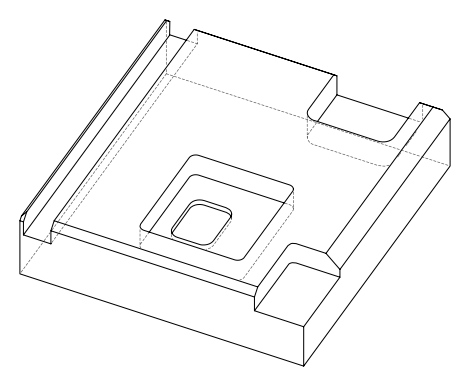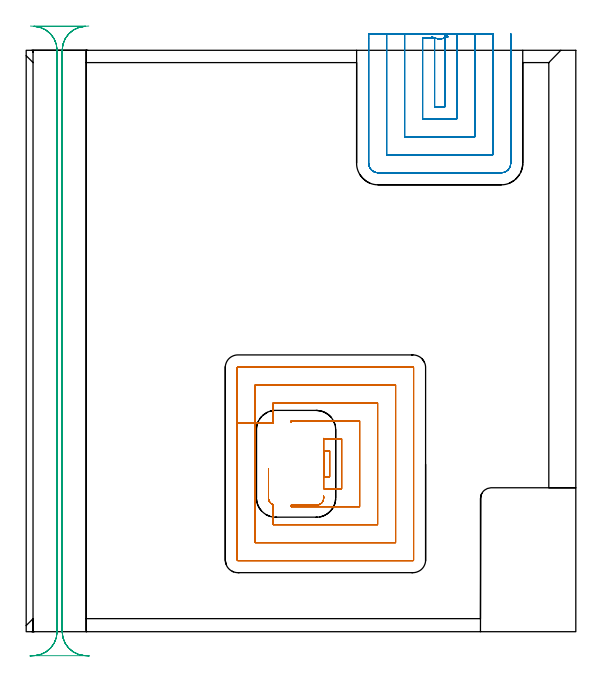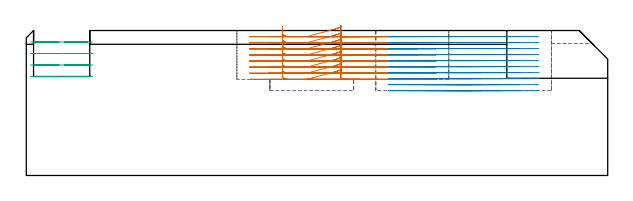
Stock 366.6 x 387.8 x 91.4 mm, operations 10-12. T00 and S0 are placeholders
(PLAN: 12 operations, 4 tool changes, 121.9 min)
(1 AREA_MILL | FG_CHAMFER_SURFACE | UGT0205_001 | 4.56 min | 6405 mm3)
(2 AREA_MILL_1 | FG_CHAMFER_SURFACE_1 | UGT0205_001 | 0.28 min | 323 mm3)
(3 AREA_MILL_2 | FG_CHAMFER_SURFACE_2 | UGT0205_001 | 0.29 min | 375 mm3)
(4 AREA_MILL_3 | FG_CHAMFER_SURFACE_3 | UGT0205_001 | 0.75 min | 1197 mm3)
(5 AREA_MILL_4 | FG_CHAMFER_SURFACE_4 | UGT0205_001 | 8.57 min | 10363 mm3)
(6 AREA_MILL_5 | FG_CHAMFER_SURFACE_5 | UGT0205_001 | 6.19 min | 3948 mm3)
(7 AREA_MILL_6 | FG_CHAMFER_SURFACE_6 | UGT0205_001 | 16.49 min | 48162 mm3)
(8 MILL_CORNER_NOTCH_RECTANGULAR | CORNER_NOTCH_RECTANGULAR | NXT0201_011 | Follow Part, ap 3, ae 75% | 20.12 min | 182003 mm3)
(9 MILL_RECTANGULAR_POCKET | POCKET_RECTANGULAR_STRAIGHT | UGT0201_094 | Follow Part, ap 5, ae 75% | 4.61 min | 137181 mm3)
(10 MILL_RECTANGULAR_POCKET_1 | POCKET_RECTANGULAR_STRAIGHT_1 | NXT0201_012 | Follow Part, ap 4, ae 75% | 25.82 min | 484208 mm3)
(11 MILL_SLOT | SLOT_PARTIAL_RECTANGULAR | NXT0201_012 | Follow Part, ap 4, ae 75% | 26.83 min | 372963 mm3)
(12 MILL_RECTANGULAR_SLOT | SLOT_RECTANGULAR | UGT0201_004 | Follow Part, ap 8, ae 75% | 7.41 min | 397522 mm3)
(TOOL UGT0205_001 | Chamfer Mill 20 x 3 x 45 deg. | D20 FL50 Z2)
(TOOL NXT0201_011 | ENDMILL 12mm [2P460-1200-NA 1630] | D12 FL38 Z6)
(TOOL UGT0201_094 | End mill 20 mm | D20 FL38 Z4)
(TOOL NXT0201_012 | ENDMILL 16mm [2P460-1600-NA 1630] | D16 FL38 Z6)
(TOOL UGT0201_004 | End Mill 32 mm | D32 FL53 Z6)
(OP 10 MILL_RECTANGULAR_POCKET_1)
G17 G21 G94 G90
T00 M6
G54
G17 G0 G90 X198.4 Y128.965 S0 M3
G43 Z101.401 H1
Z94.4
G94 G1 Y103.4 Z87.55 F250.
X202.4 F500.
Y120.6
X198.4
G0 Y120.965 Z94.4
G1 Y95.4 Z87.55 F250.
X210.4 F500.
Y128.6
X198.4
G0 Y90.416 Z94.4
G1 Y89.824 Z94.242 F250.
X198.413 Y89.23 Z94.083
X198.403 Y89.007 Z94.023
X198.355 Y88.604 Z93.914
X198.297 Y88.186 Z93.801
X198.249 Y87.957 Z93.738
X198.222 Y87.863 Z93.712
X198.068 Y87.463 Z93.597
X197.86 Y86.969 Z93.454
X197.812 Y86.876 Z93.426
X197.617 Y86.557 Z93.325
X197.188 Y85.998 Z93.136
X196.931 Y85.726 Z93.036
X196.613 Y85.456 Z92.925
X196.295 Y85.222 Z92.819
X195.943 Y85. Z92.707
X195.622 Y84.85 Z92.612
X195.196 Y84.674 Z92.489
X194.918 Y84.575 Z92.41
X194.753 Y84.531 Z92.364
X194.355 Y84.455 Z92.255
X193.732 Y84.391 Z92.088
X193.107 Y84.375 Z91.92
X192.703 Y84.4 Z91.812
X176.8 Z87.55
Y83.4 F500.
X222.4
Y140.6
X176.8
Y139.6
G0 X161.6 Y108.852 Z94.4
G1 Y89.824 Z89.302 F250.
X161.587 Y89.23 Z89.143
X161.597 Y89.007 Z89.083
X161.649 Y88.571 Z88.965
X161.672 Y88.307 Z88.894
X161.826 Y87.705 Z88.728
X161.932 Y87.463 Z88.657
X162.028 Y87.196 Z88.581
X162.375 Y86.567 Z88.388
X162.55 Y86.344 Z88.312
X162.884 Y85.927 Z88.169
X163.077 Y85.729 Z88.095
X163.431 Y85.437 Z87.972
X163.831 Y85.136 Z87.838
X163.935 Y85.067 Z87.805
X164.216 Y84.92 Z87.72
X164.365 Y84.855 Z87.676
X164.544 Y84.781 Z87.624
X164.8 Y84.68 Z87.55
Y71.4 F500.
X234.4
Y152.6
X164.8
Y139.319
X152.8
Y59.4
X246.4
Y164.6
X152.8
Y139.319
X140.8
Y47.8
G3 X141.2 Y47.4 R0.4
G1 X258.
G3 X258.4 Y47.8 R0.4
G1 Y176.2
G3 X258. Y176.6 R0.4
G1 X141.2
G3 X140.8 Y176.2 R0.4
G1 Y139.319
Y138.319
G0 X198.4 Y128.965 Z90.55
G1 Y103.4 Z83.7 F250.
X202.4 F500.
Y120.6
X198.4
G0 Y120.965 Z90.55
G1 Y95.4 Z83.7 F250.
X210.4 F500.
Y128.6
X198.4
G0 Y90.417 Z90.55
G1 Y89.824 Z90.392 F250.
X198.413 Y89.23 Z90.232
X198.403 Y89.007 Z90.173
X198.355 Y88.604 Z90.064
X198.297 Y88.186 Z89.951
X198.249 Y87.957 Z89.888
X198.222 Y87.863 Z89.862
X198.068 Y87.463 Z89.747
X197.86 Y86.969 Z89.603
X197.812 Y86.876 Z89.576
X197.614 Y86.554 Z89.474
X197.19 Y86.002 Z89.288
X196.931 Y85.726 Z89.186
X196.607 Y85.452 Z89.072
X196.367 Y85.274 Z88.993
X195.945 Y85.001 Z88.858
X195.606 Y84.843 Z88.758
X195.196 Y84.674 Z88.639
X194.918 Y84.575 Z88.56
X194.753 Y84.531 Z88.514
X194.355 Y84.455 Z88.405
X193.732 Y84.391 Z88.238
X193.107 Y84.375 Z88.07
X192.703 Y84.4 Z87.961
X176.8 Z83.7
Y83.4 F500.
X222.4
Y140.6
X176.8
Y139.6
G0 X161.6 Y108.855 Z90.55
G1 X161.594 Y89.054 Z85.245 F250.
X161.679 Y88.327 Z85.048
X161.726 Y88.085 Z84.982
X161.762 Y87.927 Z84.939
X161.813 Y87.773 Z84.896
X161.932 Y87.463 Z84.806
X162.097 Y87.071 Z84.693
X162.22 Y86.816 Z84.617
X162.55 Y86.344 Z84.462
X162.884 Y85.927 Z84.319
X163.077 Y85.729 Z84.245
X163.431 Y85.437 Z84.122
X163.831 Y85.136 Z83.988
X163.935 Y85.067 Z83.954
X164.216 Y84.92 Z83.87
X164.365 Y84.855 Z83.826
X164.544 Y84.781 Z83.774
X164.8 Y84.68 Z83.7
Y71.4 F500.
X234.4
Y152.6
X164.8
Y139.319
X152.8
Y59.4
X246.4
Y164.6
X152.8
Y139.319
X140.8
Y47.8
G3 X141.2 Y47.4 R0.4
G1 X258.
G3 X258.4 Y47.8 R0.4
G1 Y176.2
G3 X258. Y176.6 R0.4
G1 X141.2
G3 X140.8 Y176.2 R0.4
G1 Y139.319
Y138.319
G0 X198.4 Y128.965 Z86.7
G1 Y103.4 Z79.85 F250.
X202.4 F500.
Y120.6
X198.4
G0 Y120.965 Z86.7
G1 Y95.4 Z79.85 F250.
X210.4 F500.
Y128.6
X198.4
G0 Y90.417 Z86.7
G1 Y89.824 Z86.541 F250.
X198.413 Y89.23 Z86.382
X198.403 Y89.007 Z86.322
X198.355 Y88.604 Z86.214
X198.297 Y88.186 Z86.1
X198.249 Y87.957 Z86.038
X198.222 Y87.863 Z86.012
X198.068 Y87.463 Z85.897
X197.86 Y86.969 Z85.753
X197.812 Y86.876 Z85.725
X197.614 Y86.554 Z85.624
X197.19 Y86.002 Z85.437
X196.931 Y85.726 Z85.336
X196.882 Y85.685 Z85.319
X196.208 Y85.168 Z85.091
X195.946 Y85.002 Z85.008
X195.606 Y84.843 Z84.908
X195.196 Y84.674 Z84.789
X194.918 Y84.575 Z84.71
X194.753 Y84.531 Z84.664
X194.355 Y84.455 Z84.555
X193.732 Y84.391 Z84.388
X193.107 Y84.375 Z84.22
X192.703 Y84.4 Z84.111
X176.8 Z79.85
Y83.4 F500.
X222.4
Y140.6
X176.8
Y139.6
G0 X161.6 Y108.855 Z86.7
G1 Y89.824 Z81.601 F250.
X161.582 Y89.44 Z81.498
X161.667 Y88.364 Z81.209
X161.745 Y87.988 Z81.106
X161.793 Y87.826 Z81.061
X161.932 Y87.463 Z80.956
X162.107 Y87.048 Z80.836
X162.239 Y86.784 Z80.757
X162.321 Y86.654 Z80.716
X162.883 Y85.927 Z80.469
X163.076 Y85.73 Z80.395
X163.413 Y85.451 Z80.278
X163.833 Y85.134 Z80.137
X163.935 Y85.067 Z80.104
X164.216 Y84.92 Z80.02
X164.365 Y84.855 Z79.976
X164.544 Y84.781 Z79.924
X164.8 Y84.68 Z79.85
Y71.4 F500.
X234.4
Y152.6
X164.8
Y139.319
X152.8
Y59.4
X246.4
Y164.6
X152.8
Y139.319
X140.8
Y47.8
G3 X141.2 Y47.4 R0.4
G1 X258.
G3 X258.4 Y47.8 R0.4
G1 Y176.2
G3 X258. Y176.6 R0.4
G1 X141.2
G3 X140.8 Y176.2 R0.4
G1 Y139.319
Y138.319
G0 X198.4 Y128.965 Z82.85
G1 Y103.4 Z76. F250.
X202.4 F500.
Y120.6
X198.4
G0 Y120.965 Z82.85
G1 Y95.4 Z76. F250.
X210.4 F500.
Y128.6
X198.4
G0 Y90.417 Z82.85
G1 Y89.824 Z82.691 F250.
X198.413 Y89.23 Z82.532
X198.403 Y89.007 Z82.472
X198.355 Y88.604 Z82.364
X198.297 Y88.186 Z82.25
X198.249 Y87.957 Z82.188
X198.222 Y87.863 Z82.162
X198.068 Y87.463 Z82.047
X197.86 Y86.969 Z81.903
X197.812 Y86.876 Z81.875
X197.614 Y86.554 Z81.774
X197.19 Y86.002 Z81.587
X196.931 Y85.726 Z81.486
X196.885 Y85.687 Z81.47
X196.296 Y85.235 Z81.271
X196.122 Y85.113 Z81.214
X195.943 Y85. Z81.157
X195.622 Y84.85 Z81.062
X195.196 Y84.674 Z80.939
X194.918 Y84.575 Z80.86
X194.753 Y84.531 Z80.814
X194.355 Y84.455 Z80.705
X193.732 Y84.391 Z80.538
X193.107 Y84.375 Z80.37
X192.703 Y84.4 Z80.261
X176.8 Z76.
Y83.4 F500.
X222.4
Y140.6
X176.8
Y139.6
G0 X161.6 Y108.855 Z82.85
G1 Y89.824 Z77.751 F250.
X161.582 Y89.44 Z77.648
X161.667 Y88.364 Z77.359
X161.745 Y87.988 Z77.256
X161.793 Y87.826 Z77.211
X161.932 Y87.463 Z77.106
X162.107 Y87.048 Z76.986
X162.239 Y86.784 Z76.907
X162.321 Y86.654 Z76.865
X162.884 Y85.927 Z76.619
X163.077 Y85.73 Z76.545
X163.158 Y85.663 Z76.517
X163.413 Y85.451 Z76.428
X163.833 Y85.134 Z76.287
X163.935 Y85.067 Z76.254
X164.216 Y84.92 Z76.169
X164.8 Y84.68 Z76.
Y71.4 F500.
X234.4
Y152.6
X164.8
Y139.318
X152.8
Y59.4
X246.4
Y164.6
X152.8
Y139.318
X140.8
Y47.8
G3 X141.2 Y47.4 R0.4
G1 X258.
G3 X258.4 Y47.8 R0.4
G1 Y176.2
G3 X258. Y176.6 R0.4
G1 X141.2
G3 X140.8 Y176.2 R0.4
G1 Y139.318
Y138.318
G0 X198.4 Y128.965 Z79.
G1 Y103.4 Z72.15 F250.
X202.4 F500.
Y120.6
X198.4
G0 Y120.965 Z79.
G1 Y95.4 Z72.15 F250.
X210.4 F500.
Y128.6
X198.4
G0 Y90.417 Z79.
G1 Y89.824 Z78.842 F250.
X198.413 Y89.23 Z78.682
X198.403 Y89.007 Z78.622
X198.355 Y88.604 Z78.514
X198.297 Y88.186 Z78.401
X198.249 Y87.957 Z78.338
X198.222 Y87.863 Z78.312
X198.068 Y87.463 Z78.197
X197.86 Y86.969 Z78.053
X197.812 Y86.876 Z78.025
X197.614 Y86.554 Z77.924
X197.19 Y86.002 Z77.737
X196.931 Y85.726 Z77.636
X196.607 Y85.452 Z77.522
X196.361 Y85.27 Z77.44
X195.944 Y85.001 Z77.307
X195.611 Y84.845 Z77.209
X195.196 Y84.674 Z77.088
X194.918 Y84.575 Z77.01
X194.753 Y84.531 Z76.964
X194.355 Y84.455 Z76.855
X193.732 Y84.391 Z76.687
X193.107 Y84.375 Z76.52
X192.703 Y84.4 Z76.411
X176.8 Z72.15
Y83.4 F500.
X222.4
Y140.6
X176.8
Y139.6
G0 X161.6 Y108.855 Z79.
G1 Y89.824 Z73.901 F250.
X161.582 Y89.44 Z73.798
X161.667 Y88.364 Z73.509
X161.745 Y87.988 Z73.406
X161.793 Y87.826 Z73.36
X161.932 Y87.463 Z73.256
X162.107 Y87.048 Z73.136
X162.239 Y86.784 Z73.057
X162.321 Y86.654 Z73.015
X162.884 Y85.927 Z72.769
X163.077 Y85.73 Z72.695
X163.436 Y85.433 Z72.57
X163.831 Y85.136 Z72.438
X163.935 Y85.067 Z72.404
X164.216 Y84.92 Z72.319
X164.365 Y84.855 Z72.276
X164.492 Y84.803 Z72.239
X164.8 Y84.68 Z72.15
Y71.4 F500.
X234.4
Y152.6
X164.8
Y139.318
X152.8
Y59.4
X246.4
Y164.6
X152.8
Y139.318
X140.8
Y47.8
G3 X141.2 Y47.4 R0.4
G1 X258.
G3 X258.4 Y47.8 R0.4
G1 Y176.2
G3 X258. Y176.6 R0.4
G1 X141.2
G3 X140.8 Y176.2 R0.4
G1 Y139.318
Y138.318
G0 X198.4 Y128.965 Z75.15
G1 Y103.4 Z68.3 F250.
X202.4 F500.
Y120.6
X198.4
G0 Y120.965 Z75.15
G1 Y95.4 Z68.3 F250.
X210.4 F500.
Y128.6
X198.4
G0 Y90.417 Z75.15
G1 Y89.824 Z74.991 F250.
X198.413 Y89.23 Z74.832
X198.403 Y89.007 Z74.772
X198.355 Y88.604 Z74.664
X198.297 Y88.186 Z74.55
X198.249 Y87.957 Z74.488
X198.222 Y87.863 Z74.462
X198.068 Y87.463 Z74.347
X197.86 Y86.969 Z74.203
X197.812 Y86.876 Z74.175
X197.614 Y86.554 Z74.074
X197.19 Y86.002 Z73.887
X196.931 Y85.726 Z73.786
X196.882 Y85.685 Z73.769
X196.206 Y85.167 Z73.54
X195.945 Y85.001 Z73.458
X195.611 Y84.845 Z73.359
X195.196 Y84.674 Z73.238
X194.918 Y84.575 Z73.16
X194.753 Y84.531 Z73.114
X194.355 Y84.455 Z73.005
X193.732 Y84.391 Z72.837
X193.107 Y84.375 Z72.67
X192.703 Y84.4 Z72.561
X176.8 Z68.3
Y83.4 F500.
X222.4
Y140.6
X176.8
Y139.6
G0 X161.6 Y108.855 Z75.15
G1 Y89.824 Z70.051 F250.
X161.582 Y89.44 Z69.948
X161.667 Y88.364 Z69.659
X161.745 Y87.988 Z69.556
X161.793 Y87.826 Z69.51
X161.932 Y87.463 Z69.406
X162.107 Y87.048 Z69.286
X162.239 Y86.784 Z69.207
X162.321 Y86.654 Z69.165
X162.883 Y85.927 Z68.919
X163.076 Y85.73 Z68.845
X163.42 Y85.445 Z68.725
X163.458 Y85.416 Z68.713
X163.829 Y85.137 Z68.588
X163.935 Y85.067 Z68.554
X164.216 Y84.92 Z68.469
X164.365 Y84.855 Z68.426
X164.492 Y84.803 Z68.389
X164.8 Y84.68 Z68.3
Y71.4 F500.
X234.4
Y152.6
X164.8
Y139.319
X152.8
Y59.4
X246.4
Y164.6
X152.8
Y139.319
X140.8
Y47.8
G3 X141.2 Y47.4 R0.4
G1 X258.
G3 X258.4 Y47.8 R0.4
G1 Y176.2
G3 X258. Y176.6 R0.4
G1 X141.2
G3 X140.8 Y176.2 R0.4
G1 Y139.319
Y138.319
G0 X198.4 Y128.965 Z71.3
G1 Y103.4 Z64.45 F250.
X202.4 F500.
Y120.6
X198.4
G0 Y120.965 Z71.3
G1 Y95.4 Z64.45 F250.
X210.4 F500.
Y128.6
X198.4
G0 Y90.417 Z71.3
G1 Y89.824 Z71.141 F250.
X198.413 Y89.23 Z70.982
X198.403 Y89.007 Z70.922
X198.355 Y88.604 Z70.814
X198.297 Y88.186 Z70.7
X198.249 Y87.957 Z70.638
X198.222 Y87.863 Z70.611
X198.068 Y87.463 Z70.496
X197.86 Y86.969 Z70.353
X197.812 Y86.876 Z70.325
X197.614 Y86.554 Z70.224
X197.19 Y86.002 Z70.037
X196.931 Y85.726 Z69.936
X196.887 Y85.689 Z69.92
X196.258 Y85.208 Z69.708
X196.102 Y85.1 Z69.657
X195.943 Y85. Z69.607
X195.622 Y84.85 Z69.512
X195.196 Y84.674 Z69.388
X194.918 Y84.575 Z69.309
X194.753 Y84.531 Z69.264
X194.355 Y84.455 Z69.155
X193.732 Y84.391 Z68.987
X193.107 Y84.375 Z68.82
X192.703 Y84.4 Z68.711
X176.8 Z64.45
Y83.4 F500.
X222.4
Y140.6
X176.8
Y139.6
G0 X161.6 Y108.855 Z71.3
G1 Y89.824 Z66.201 F250.
X161.582 Y89.44 Z66.098
X161.667 Y88.364 Z65.809
X161.745 Y87.988 Z65.706
X161.793 Y87.826 Z65.66
X161.932 Y87.463 Z65.556
X162.107 Y87.048 Z65.436
X162.239 Y86.784 Z65.357
X162.321 Y86.654 Z65.315
X162.881 Y85.93 Z65.07
X163.078 Y85.729 Z64.995
X163.423 Y85.443 Z64.874
X163.831 Y85.136 Z64.738
X163.935 Y85.067 Z64.704
X164.216 Y84.92 Z64.619
X164.365 Y84.855 Z64.576
X164.544 Y84.781 Z64.524
X164.8 Y84.68 Z64.45
Y71.4 F500.
X234.4
Y152.6
X164.8
Y139.319
X152.8
Y59.4
X246.4
Y164.6
X152.8
Y139.319
X140.8
Y47.8
G3 X141.2 Y47.4 R0.4
G1 X258.
G3 X258.4 Y47.8 R0.4
G1 Y176.2
G3 X258. Y176.6 R0.4
G1 X141.2
G3 X140.8 Y176.2 R0.4
G1 Y139.319
Y138.319
G0 X198.4 Y128.965 Z67.45
G1 Y103.4 Z60.6 F250.
X202.4 F500.
Y120.6
X198.4
G0 Y120.965 Z67.45
G1 Y95.4 Z60.6 F250.
X210.4 F500.
Y128.6
X198.4
G0 Y90.416 Z67.45
G1 X198.413 Y89.23 Z67.132 F250.
X198.403 Y89.007 Z67.072
X198.355 Y88.604 Z66.964
X198.297 Y88.186 Z66.85
X198.249 Y87.957 Z66.788
X198.222 Y87.863 Z66.762
X198.068 Y87.463 Z66.647
X197.86 Y86.969 Z66.503
X197.812 Y86.876 Z66.475
X197.617 Y86.558 Z66.375
X197.187 Y85.997 Z66.186
X196.931 Y85.726 Z66.086
X196.614 Y85.456 Z65.974
X196.295 Y85.222 Z65.868
X195.943 Y85. Z65.757
X195.622 Y84.85 Z65.662
X195.196 Y84.674 Z65.538
X194.918 Y84.575 Z65.459
X194.753 Y84.531 Z65.413
X194.355 Y84.455 Z65.305
X193.732 Y84.391 Z65.137
X193.107 Y84.375 Z64.97
X192.703 Y84.4 Z64.861
X176.8 Z60.6
Y83.4 F500.
X222.4
Y140.6
X176.8
Y139.6
G0 X161.6 Y108.855 Z67.45
G1 X161.594 Y89.054 Z62.144 F250.
X161.679 Y88.327 Z61.948
X161.726 Y88.085 Z61.882
X161.762 Y87.927 Z61.839
X161.813 Y87.773 Z61.795
X161.932 Y87.463 Z61.706
X162.098 Y87.069 Z61.592
X162.221 Y86.814 Z61.516
X162.548 Y86.346 Z61.363
X162.884 Y85.927 Z61.219
X163.078 Y85.729 Z61.145
X163.424 Y85.443 Z61.024
X163.758 Y85.191 Z60.912
X163.992 Y85.033 Z60.837
X164.108 Y84.969 Z60.801
X164.365 Y84.855 Z60.726
X164.544 Y84.781 Z60.674
X164.8 Y84.68 Z60.6
Y71.4 F500.
X234.4
Y152.6
X164.8
Y139.319
X152.8
Y59.4
X246.4
Y164.6
X152.8
Y139.319
X140.8
Y47.8
G3 X141.2 Y47.4 R0.4
G1 X258.
G3 X258.4 Y47.8 R0.4
G1 Y176.2
G3 X258. Y176.6 R0.4
G1 X141.2
G3 X140.8 Y176.2 R0.4
G1 Y139.319
Y138.319
G0 Z101.401
M5
M2
(OP 11 MILL_SLOT)
G17 G21 G94 G90
T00 M6
G54
G17 G0 G90 X270.363 Y396.775 S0 M3
G43 Z101.401 H1
Z87.61
G94 G1 X273.2 Y395.8 F250.
G3 X278.4 Y395.8 R8.
G1 X281.237 Y396.775
X279.2 Y398.8
Y395.8
Y350.1 F500.
X272.4
Y395.8
X264.4
Y342.1
X287.2
Y395.8
Y398.8 F250.
X252.4
Y395.8
Y330.1 F500.
X299.2
Y395.8
Y398.8 F250.
X240.4
Y395.8
Y318.1 F500.
X311.2
Y395.8
Y398.8 F250.
X228.4
Y395.8
Y312.5 F500.
G3 X234.8 Y306.1 R6.4
G1 X316.8
G3 X323.2 Y312.5 R6.4
G1 Y395.8
Y398.8 F250.
G0 X270.363 Y396.775 Z83.82
G1 X273.2 Y395.8
G3 X278.4 Y395.8 R8.
G1 X281.237 Y396.775
X279.2 Y398.8
Y395.8
Y350.1 F500.
X272.4
Y395.8
X264.4
Y342.1
X287.2
Y395.8
Y398.8 F250.
X252.4
Y395.8
Y330.1 F500.
X299.2
Y395.8
Y398.8 F250.
X240.4
Y395.8
Y318.1 F500.
X311.2
Y395.8
Y398.8 F250.
X228.4
Y395.8
Y312.5 F500.
G3 X234.8 Y306.1 R6.4
G1 X316.8
G3 X323.2 Y312.5 R6.4
G1 Y395.8
Y398.8 F250.
G0 X270.363 Y396.775 Z80.03
G1 X273.2 Y395.8
G3 X278.4 Y395.8 R8.
G1 X281.237 Y396.775
X279.2 Y398.8
Y395.8
Y350.1 F500.
X272.4
Y395.8
X264.4
Y342.1
X287.2
Y395.8
Y398.8 F250.
X252.4
Y395.8
Y330.1 F500.
X299.2
Y395.8
Y398.8 F250.
X240.4
Y395.8
Y318.1 F500.
X311.2
Y395.8
Y398.8 F250.
X228.4
Y395.8
Y312.5 F500.
G3 X234.8 Y306.1 R6.4
G1 X316.8
G3 X323.2 Y312.5 R6.4
G1 Y395.8
Y398.8 F250.
G0 X270.363 Y396.775 Z76.24
G1 X273.2 Y395.8
G3 X278.4 Y395.8 R8.
G1 X281.237 Y396.775
X279.2 Y398.8
Y395.8
Y350.1 F500.
X272.4
Y395.8
X264.4
Y342.1
X287.2
Y395.8
Y398.8 F250.
X252.4
Y395.8
Y330.1 F500.
X299.2
Y395.8
Y398.8 F250.
X240.4
Y395.8
Y318.1 F500.
X311.2
Y395.8
Y398.8 F250.
X228.4
Y395.8
Y312.5 F500.
G3 X234.8 Y306.1 R6.4
G1 X316.8
G3 X323.2 Y312.5 R6.4
G1 Y395.8
Y398.8 F250.
G0 X270.363 Y396.775 Z72.45
G1 X273.2 Y395.8
G3 X278.4 Y395.8 R8.
G1 X281.237 Y396.775
X279.2 Y398.8
Y395.8
Y350.1 F500.
X272.4
Y395.8
X264.4
Y342.1
X287.2
Y395.8
Y398.8 F250.
X252.4
Y395.8
Y330.1 F500.
X299.2
Y395.8
Y398.8 F250.
X240.4
Y395.8
Y318.1 F500.
X311.2
Y395.8
Y398.8 F250.
X228.4
Y395.8
Y312.5 F500.
G3 X234.8 Y306.1 R6.4
G1 X316.8
G3 X323.2 Y312.5 R6.4
G1 Y395.8
Y398.8 F250.
G0 X270.363 Y396.775 Z68.66
G1 X273.2 Y395.8
G3 X278.4 Y395.8 R8.
G1 X281.237 Y396.775
X279.2 Y398.8
Y395.8
Y350.1 F500.
X272.4
Y395.8
X264.4
Y342.1
X287.2
Y395.8
Y398.8 F250.
X252.4
Y395.8
Y330.1 F500.
X299.2
Y395.8
Y398.8 F250.
X240.4
Y395.8
Y318.1 F500.
X311.2
Y395.8
Y398.8 F250.
X228.4
Y395.8
Y312.5 F500.
G3 X234.8 Y306.1 R6.4
G1 X316.8
G3 X323.2 Y312.5 R6.4
G1 Y395.8
Y398.8 F250.
G0 X270.363 Y396.775 Z64.87
G1 X273.2 Y395.8
G3 X278.4 Y395.8 R8.
G1 X281.237 Y396.775
X279.2 Y398.8
Y395.8
Y350.1 F500.
X272.4
Y395.8
X264.4
Y342.1
X287.2
Y395.8
Y398.8 F250.
X252.4
Y395.8
Y330.1 F500.
X299.2
Y395.8
Y398.8 F250.
X240.4
Y395.8
Y318.1 F500.
X311.2
Y395.8
Y398.8 F250.
X228.4
Y395.8
Y312.5 F500.
G3 X234.8 Y306.1 R6.4
G1 X316.8
G3 X323.2 Y312.5 R6.4
G1 Y395.8
Y398.8 F250.
G0 X270.363 Y396.775 Z61.08
G1 X273.2 Y395.8
G3 X278.4 Y395.8 R8.
G1 X281.237 Y396.775
X279.2 Y398.8
Y395.8
Y350.1 F500.
X272.4
Y395.8
X264.4
Y342.1
X287.2
Y395.8
Y398.8 F250.
X252.4
Y395.8
Y330.1 F500.
X299.2
Y395.8
Y398.8 F250.
X240.4
Y395.8
Y318.1 F500.
X311.2
Y395.8
Y398.8 F250.
X228.4
Y395.8
Y312.5 F500.
G3 X234.8 Y306.1 R6.4
G1 X316.8
G3 X323.2 Y312.5 R6.4
G1 Y395.8
Y398.8 F250.
G0 X270.363 Y396.775 Z57.29
G1 X273.2 Y395.8
G3 X278.4 Y395.8 R8.
G1 X281.237 Y396.775
X279.2 Y398.8
Y395.8
Y350.1 F500.
X272.4
Y395.8
X264.4
Y342.1
X287.2
Y395.8
Y398.8 F250.
X252.4
Y395.8
Y330.1 F500.
X299.2
Y395.8
Y398.8 F250.
X240.4
Y395.8
Y318.1 F500.
X311.2
Y395.8
Y398.8 F250.
X228.4
Y395.8
Y312.5 F500.
G3 X234.8 Y306.1 R6.4
G1 X316.8
G3 X323.2 Y312.5 R6.4
G1 Y395.8
Y398.8 F250.
G0 X270.363 Y396.775 Z53.5
G1 X273.2 Y395.8
G3 X278.4 Y395.8 R8.
G1 X281.237 Y396.775
X279.2 Y398.8
Y395.8
Y350.1 F500.
X272.4
Y395.8
X264.4
Y342.1
X287.2
Y395.8
Y398.8 F250.
X252.4
Y395.8
Y330.1 F500.
X299.2
Y395.8
Y398.8 F250.
X240.4
Y395.8
Y318.1 F500.
X311.2
Y395.8
Y398.8 F250.
X228.4
Y395.8
Y312.5 F500.
G3 X234.8 Y306.1 R6.4
G1 X316.8
G3 X323.2 Y312.5 R6.4
G1 Y395.8
Y398.8 F250.
G0 Z101.401
M5
M2
(OP 12 MILL_RECTANGULAR_SLOT)
G17 G21 G94 G90
T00 M6
G54
G17 G0 G90 X2.825 Y403.982 S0 M3
G43 Z101.401 H0
Z84.15
G94 G1 X5.816 Y403.754 F250.
G2 X20.6 Y387.8 R16. F500.
G1 Y0.
G2 X6.084 Y-15.931 R16.
G1 X6.081 Y-15.961
G3 X7.198 Y-16. R16.
G1 X37.473
G3 X38.549 Y-15.964 R16.
G1 X38.547 Y-15.934
G2 X24. Y0. R16.
G1 Y387.8
G2 X38.78 Y403.753 R16.
G1 X41.772 Y403.982 F250.
G0 Z101.401
X42.015 Y-16.154
Z76.9
G1 X39.021 Y-15.97
G2 X24. Y0. R16. F500.
G1 Y387.8
G2 X39.434 Y403.79 R16.
G1 Y403.8
X5.166
Y403.79
G2 X20.6 Y387.8 R16.
G1 Y0.
G2 X5.579 Y-15.97 R16.
G1 X2.585 Y-16.154 F250.
G0 X42.015 Z69.65
G1 X39.021 Y-15.97
G2 X24. Y0. R16. F500.
G1 Y387.8
G2 X39.434 Y403.79 R16.
G1 Y403.8
X5.166
Y403.79
G2 X20.6 Y387.8 R16.
G1 Y0.
G2 X5.579 Y-15.97 R16.
G1 X2.585 Y-16.154 F250.
G0 X42.015 Z62.4
G1 X39.021 Y-15.97
G2 X24. Y0. R16. F500.
G1 Y387.8
G2 X39.434 Y403.79 R16.
G1 Y403.8
X5.166
Y403.79
G2 X20.6 Y387.8 R16.
G1 Y0.
G2 X5.579 Y-15.97 R16.
G1 X2.585 Y-16.154 F250.
G0 Z101.401
M5
M2
